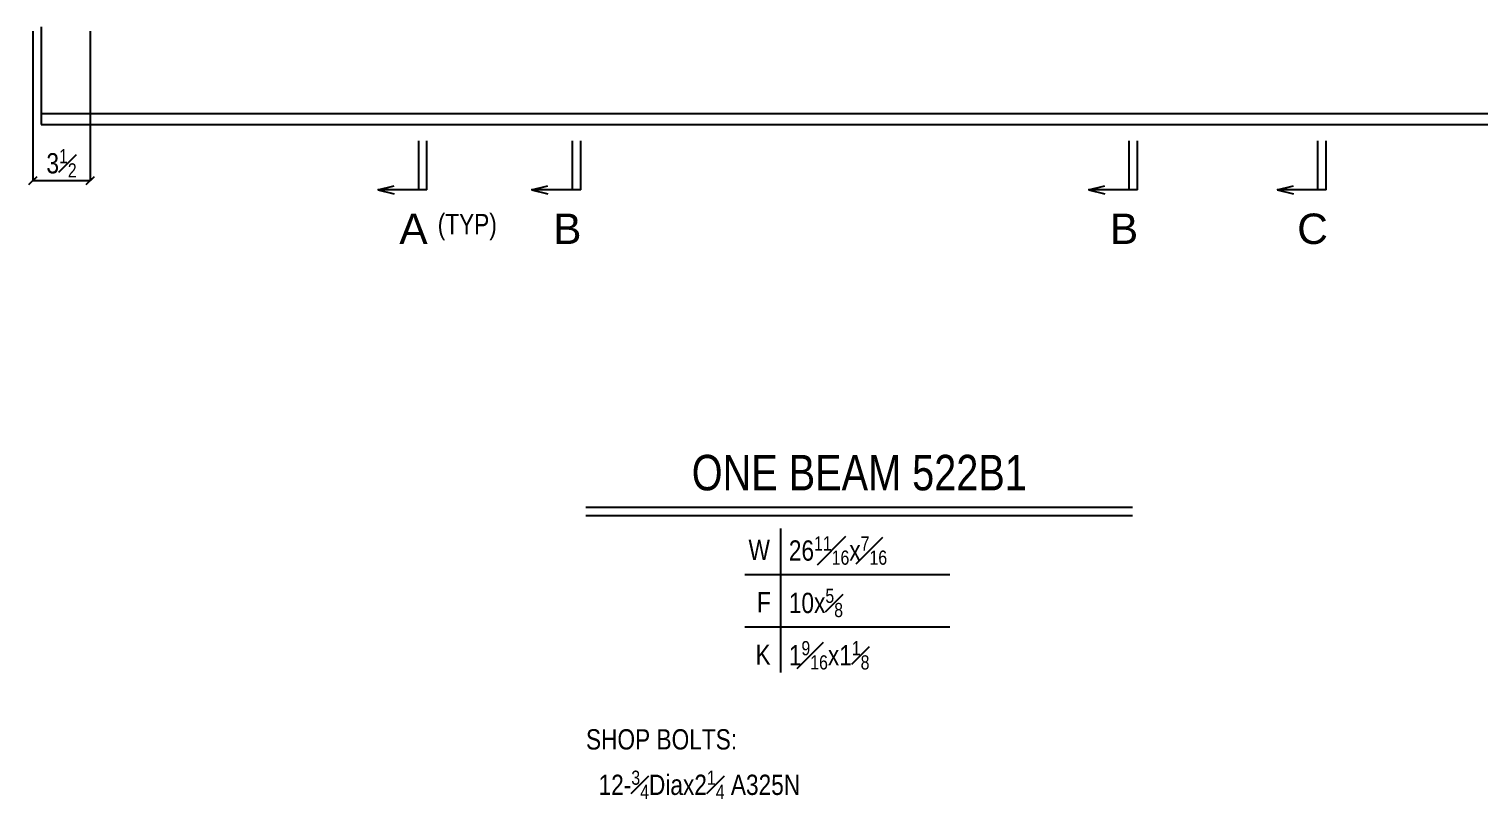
# Model space of a CAD drawing. Extents: x -19 to 172, y -89 to 62.
# Drawn here: x 4.8 to 93.4, y -70.9 to -23.9 of the extents above; entities that cross this region are included whole.
import ezdxf
from ezdxf.enums import TextEntityAlignment as Align

# ---------------------------------------------------------------- set-up
doc = ezdxf.new("R2010")
doc.units = 0
doc.header["$LTSCALE"] = 94.041302
doc.header["$MEASUREMENT"] = 0
for name, color, linetype in [('OUTLINE', 7, 'CONTINUOUS'), ('SYSTEM_ANNOTATION', 7, 'CONTINUOUS'), ('USER_ANNOTATION', 7, 'CONTINUOUS')]:
    doc.layers.add(name, color=color, linetype=linetype)
doc.styles.add('ARIAL', font='arial.ttf', dxfattribs={"width": 0.8, "height": 0.2})

msp = doc.modelspace()

# ---------------------------------------------------------------- linework, layer by layer
at = {"layer": 'OUTLINE', "color": 2, "linetype": 'CONTINUOUS'}
for p, q in [((5.562, -23.75), (5.562, -28.137)), ((5.562, -28.137), (5.562, -28.491)), ((5.562, -28.491), (5.562, -28.79)), ((5.562, -28.79), (5.562, -28.99)), ((5.562, -28.99), (5.562, -29.06)), ((105.5, -29.06), (5.562, -29.06)), ((5.562, -29.06), (5.562, -29.7)), ((5.562, -29.7), (105.5, -29.7))]:
    msp.add_line(p, q, dxfattribs=at)
at = {"layer": 'SYSTEM_ANNOTATION', "color": 3, "linetype": 'CONTINUOUS'}
for p, q in [((28.629, -33.7), (28.629, -30.7)), ((29.129, -33.7), (29.129, -30.7)), ((38.021, -33.7), (38.021, -30.7)), ((38.521, -33.7), (38.521, -30.7)), ((83.543, -33.7), (83.543, -30.7)), ((84.043, -33.7), (84.043, -30.7)), ((26.129, -33.7), (27.129, -33.45)), ((35.521, -33.7), (36.521, -33.45)), ((81.043, -33.7), (82.043, -33.45)), ((29.129, -33.7), (26.129, -33.7)), ((26.129, -33.7), (27.129, -33.95)), ((38.521, -33.7), (35.521, -33.7)), ((35.521, -33.7), (36.521, -33.95)), ((84.043, -33.7), (81.043, -33.7)), ((81.043, -33.7), (82.043, -33.95)), ((38.84, -53.09), (72.223, -53.09)), ((38.84, -53.59), (72.223, -53.59))]:
    msp.add_line(p, q, dxfattribs=at)
at = {"layer": 'SYSTEM_ANNOTATION', "color": 1, "linetype": 'CONTINUOUS'}
for p, q in [((50.728, -54.39), (50.728, -63.19)), ((48.537, -57.19), (61.064, -57.19)), ((48.537, -60.39), (61.064, -60.39))]:
    msp.add_line(p, q, dxfattribs=at)
at = {"layer": 'USER_ANNOTATION', "color": 1, "linetype": 'CONTINUOUS'}
for p, q in [((5.062, -24), (5.062, -33.136)), ((8.562, -24), (8.562, -33.136)), ((4.826, -33.372), (5.299, -32.899)), ((5.062, -33.136), (4.826, -33.372)), ((5.299, -32.899), (5.062, -33.136)), ((5.062, -33.136), (8.562, -33.136)), ((8.326, -33.372), (8.799, -32.899)), ((8.562, -33.136), (8.326, -33.372)), ((8.799, -32.899), (8.562, -33.136))]:
    msp.add_line(p, q, dxfattribs=at)
at = {"layer": 'USER_ANNOTATION', "color": 3, "linetype": 'CONTINUOUS'}
for p, q in [((72.021, -33.7), (72.021, -30.7)), ((72.521, -33.7), (72.521, -30.7)), ((69.521, -33.7), (70.521, -33.45)), ((72.521, -33.7), (69.521, -33.7)), ((69.521, -33.7), (70.521, -33.95))]:
    msp.add_line(p, q, dxfattribs=at)

# ---------------------------------------------------------------- texts
at = {"layer": 'SYSTEM_ANNOTATION', "color": 3, "linetype": 'CONTINUOUS', "style": 'ARIAL'}
for s, p in [('A', (27.441, -37.007)), ('B', (36.833, -37.007)), ('C', (82.274, -37.007))]:
    msp.add_text(s, height=1.858, dxfattribs=at).set_placement(p)
at = {"layer": 'SYSTEM_ANNOTATION', "color": 3, "linetype": 'CONTINUOUS', "style": 'ARIAL', "width": 0.8}
msp.add_text('ONE BEAM 522B1', height=2.16757, dxfattribs=at).set_placement((55.531, -52.056), align=Align.CENTER)
at = {"layer": 'SYSTEM_ANNOTATION', "color": 1, "linetype": 'CONTINUOUS', "style": 'ARIAL', "width": 0.8}
for s, height, p in [('W', 1.239, (48.767, -56.314)), ('F', 1.239, (49.282, -59.514)), ('K', 1.239, (49.195, -62.714)), ('SHOP BOLTS:', 1.23861, (38.84, -67.886))]:
    msp.add_text(s, height=height, dxfattribs=at).set_placement(p)
at = {"layer": 'SYSTEM_ANNOTATION', "color": 1, "linetype": 'CONTINUOUS', "char_height": 1.23861, "attachment_point": 7, "style": 'ARIAL'}
for s, insert in [('\\A1;26{\\H0.70x;\\S11#16;}x{\\H0.70x;\\S7#16;}', (51.228, -56.599)), ('\\A1;10x{\\H0.70x;\\S5#8;}', (51.228, -59.799)), ('\\A1;1{\\H0.70x;\\S9#16;}x1{\\H0.70x;\\S1#8;}', (51.228, -62.999)), ('\\A1;  12-{\\H0.70x;\\S3#4;}Diax2{\\H0.70x;\\S1#4;} A325N', (38.84, -70.91))]:
    msp.add_mtext(s, dxfattribs=dict(at, insert=insert))
at = {"layer": 'USER_ANNOTATION', "color": 1, "linetype": 'CONTINUOUS', "style": 'ARIAL', "width": 0.8}
msp.add_text('(TYP)', height=1.2386, dxfattribs=at).set_placement((29.784, -36.408))
at = {"layer": 'USER_ANNOTATION', "color": 3, "linetype": 'CONTINUOUS', "style": 'ARIAL'}
msp.add_text('B', height=1.858, dxfattribs=at).set_placement((70.833, -37.007))
at = {"layer": 'USER_ANNOTATION', "color": 1, "linetype": 'CONTINUOUS', "insert": (6.812, -32.945), "char_height": 1.23861, "attachment_point": 8, "style": 'ARIAL'}
msp.add_mtext('\\A1;3{\\H0.70x;\\S1#2;}', dxfattribs=at)

doc.saveas('drawing.dxf')
